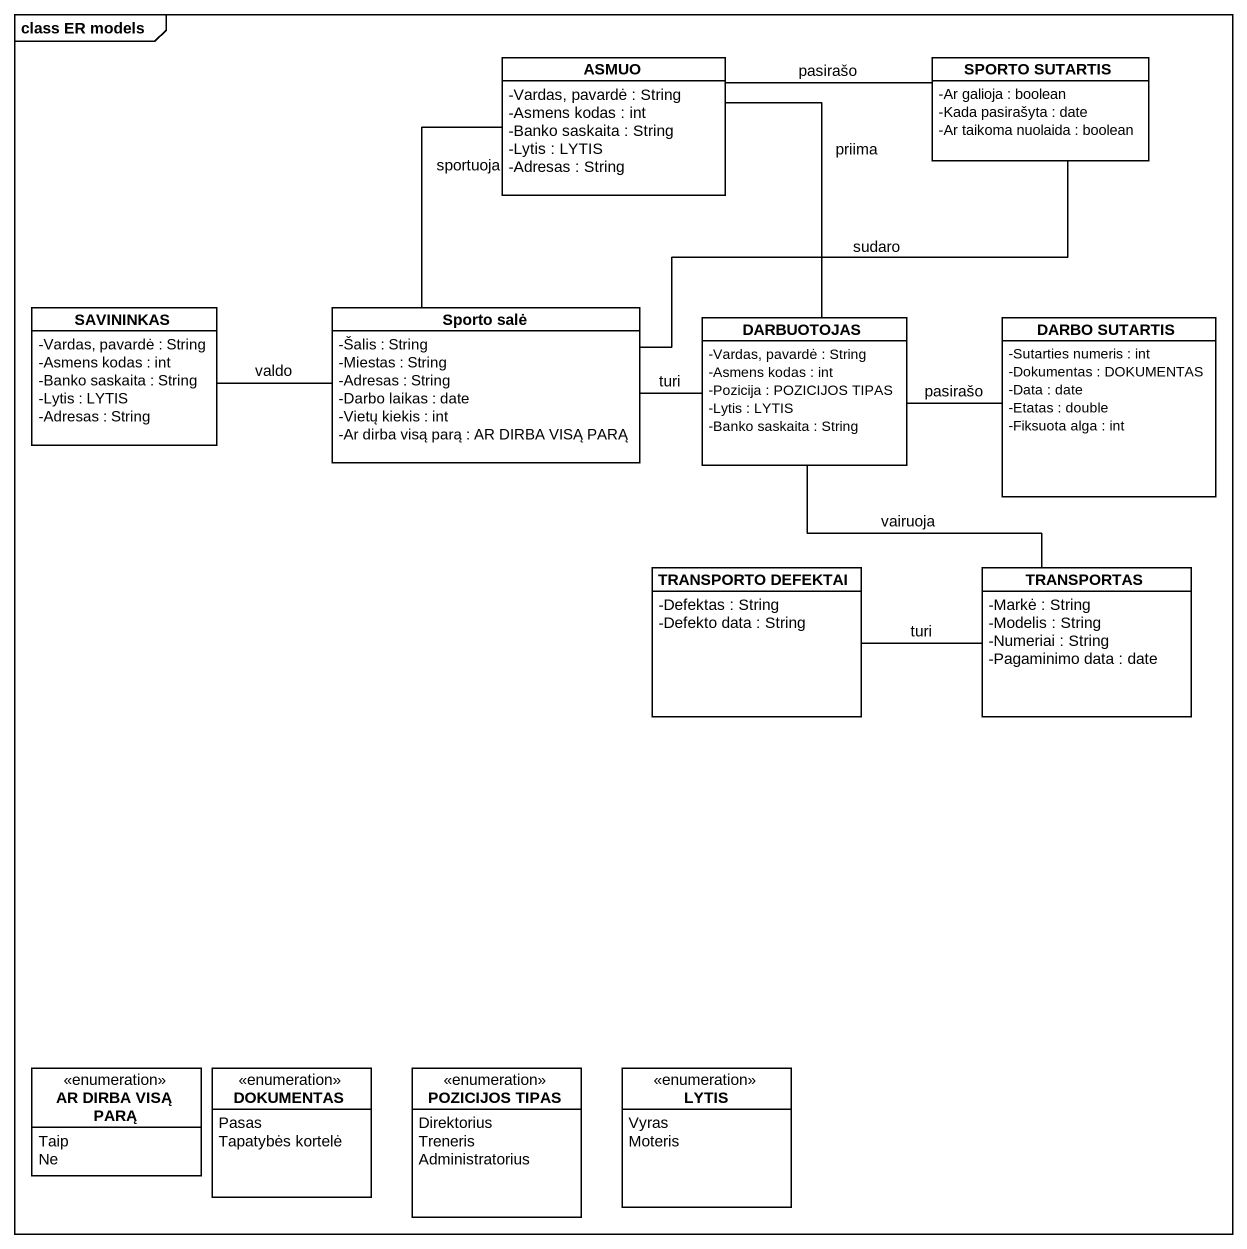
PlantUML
@startuml
mainframe class ER models
hide circle
hide empty members
skinparam classAttributeIconSize 0
class ASMUO {
  -Vardas, pavardė : String
  -Asmens kodas : int
  -Banko saskaita : String
  -Lytis : LYTIS
  -Adresas : String
}
class "SPORTO SUTARTIS" as SPORTO_SUTARTIS {
  -Ar galioja : boolean
  -Kada pasirašyta : date
  -Ar taikoma nuolaida : boolean
}
class SAVININKAS {
  -Vardas, pavardė : String
  -Asmens kodas : int
  -Banko saskaita : String
  -Lytis : LYTIS
  -Adresas : String
}
class "Sporto salė" as Sporto_salė {
  -Šalis : String
  -Miestas : String
  -Adresas : String
  -Darbo laikas : date
  -Vietų kiekis : int
  -Ar dirba visą parą : AR DIRBA VISĄ PARĄ
}
class DARBUOTOJAS {
  -Vardas, pavardė : String
  -Asmens kodas : int
  -Pozicija : POZICIJOS TIPAS
  -Lytis : LYTIS
  -Banko saskaita : String
}
class "DARBO SUTARTIS" as DARBO_SUTARTIS {
  -Sutarties numeris : int
  -Dokumentas : DOKUMENTAS
  -Data : date
  -Etatas : double
  -Fiksuota alga : int
}
class "TRANSPORTO DEFEKTAI" as TRANSPORTO_DEFEKTAI {
  -Defektas : String
  -Defekto data : String
}
class TRANSPORTAS {
  -Markė : String
  -Modelis : String
  -Numeriai : String
  -Pagaminimo data : date
}
enum "AR DIRBA VISĄ PARĄ" as AR_DIRBA_VISĄ_PARĄ {
  Taip
  Ne
}
enum DOKUMENTAS {
  Pasas
  Tapatybės kortelė
}
enum "POZICIJOS TIPAS" as POZICIJOS_TIPAS {
  Direktorius
  Treneris
  Administratorius
}
enum LYTIS {
  Vyras
  Moteris
}
ASMUO -right- SPORTO_SUTARTIS : pasirašo
ASMUO -- Sporto_salė : sportuoja
SAVININKAS -right- Sporto_salė : valdo
Sporto_salė -right- SPORTO_SUTARTIS : sudaro
Sporto_salė -right- DARBUOTOJAS : turi
DARBUOTOJAS -up- ASMUO : priima
DARBUOTOJAS -right- DARBO_SUTARTIS : pasirašo
DARBUOTOJAS -- TRANSPORTAS : vairuoja
TRANSPORTAS -left- TRANSPORTO_DEFEKTAI : turi
@enduml
